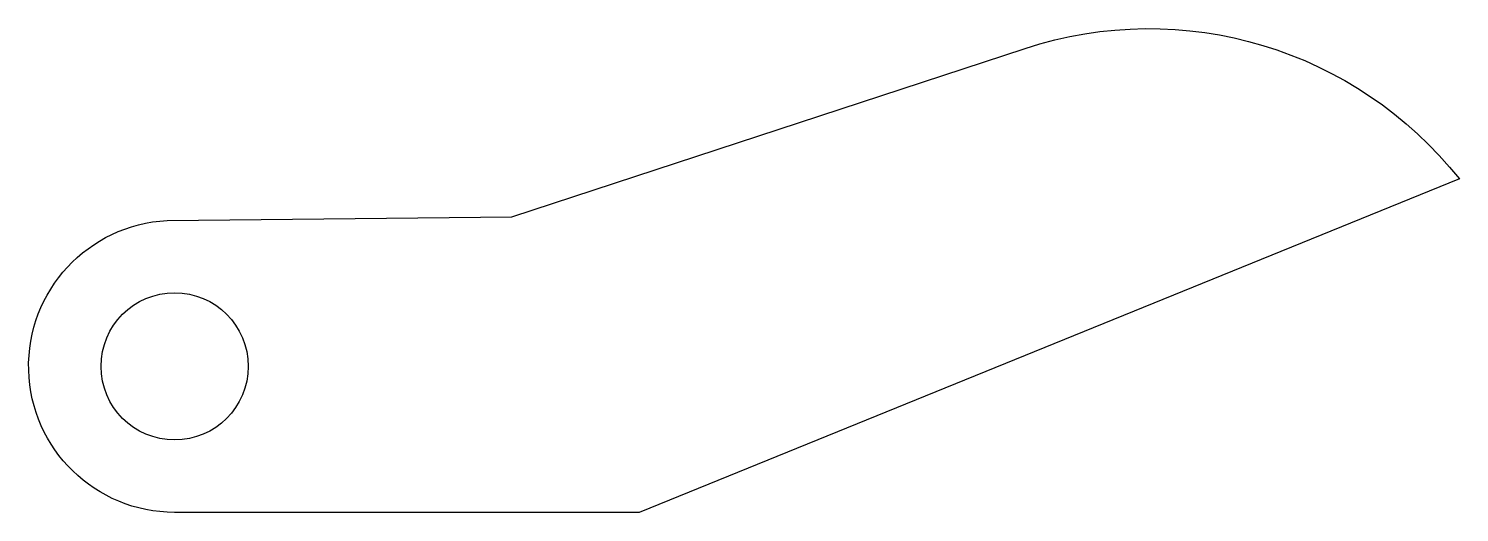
# Model space of a CAD drawing. Header units: millimetres. Extents: x -8.8 to 77.1, y 0 to 29.
import ezdxf

# ---------------------------------------------------------------- set-up
doc = ezdxf.new("R2010")
doc.units = ezdxf.units.MM

msp = doc.modelspace()

# ---------------------------------------------------------------- linework, layer by layer
msp.add_lwpolyline([(-0.449, 17.5), (20.225, 17.725), (51.012, 27.821, -0.314276), (77.057, 19.989), (27.865, 0), (0, 0, -0.974648), (-0.449, 17.5, -0.61225)], format="xyb")
msp.add_circle((0, 8.756), 4.413)

doc.saveas('drawing.dxf')
